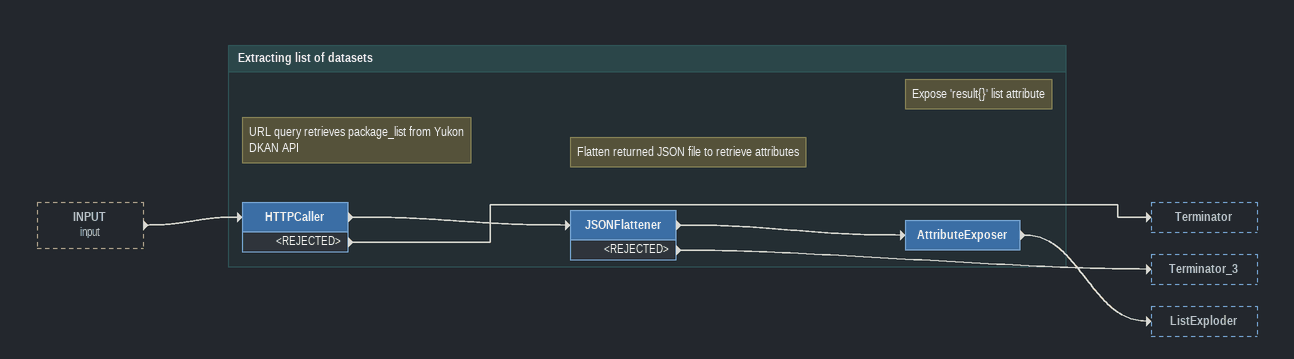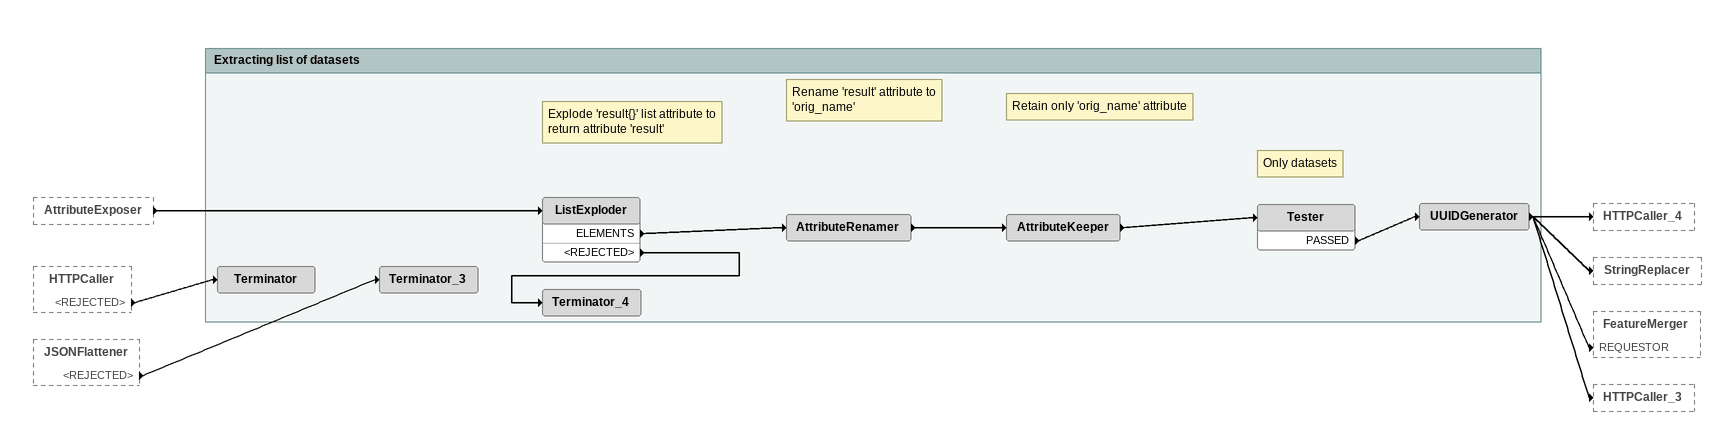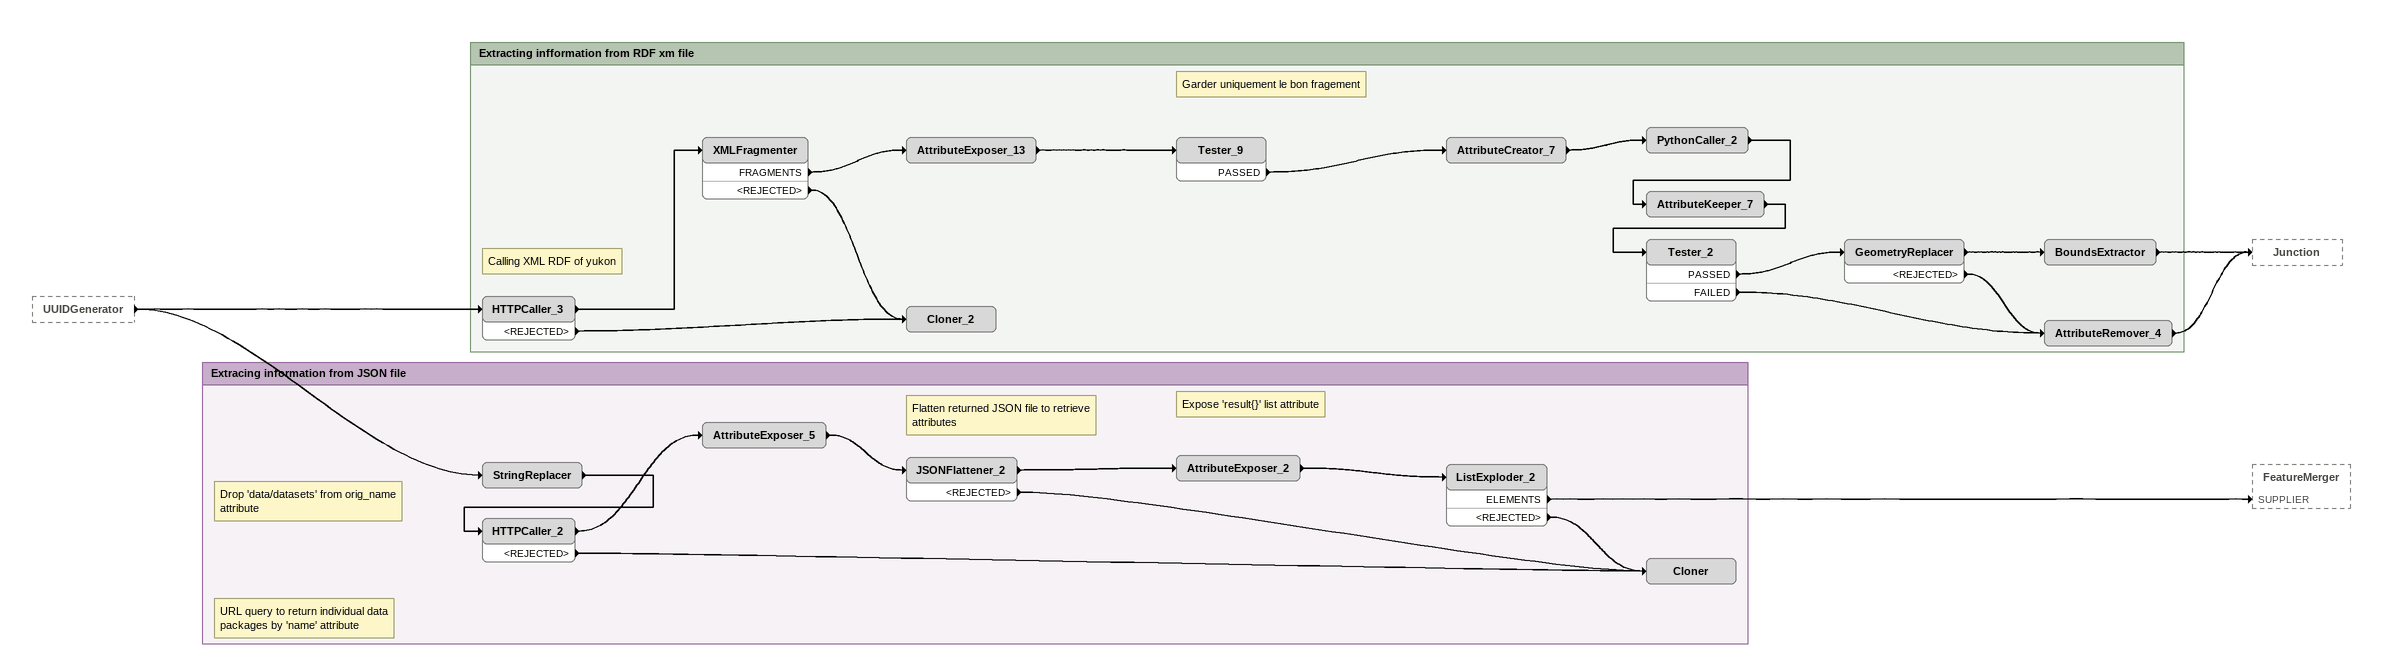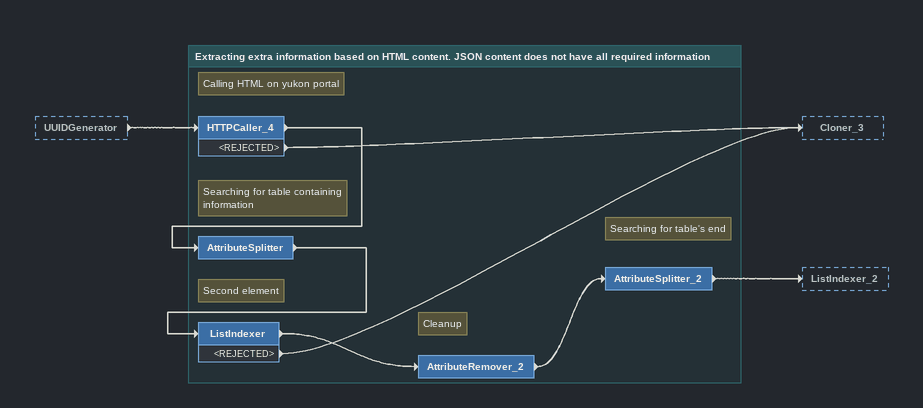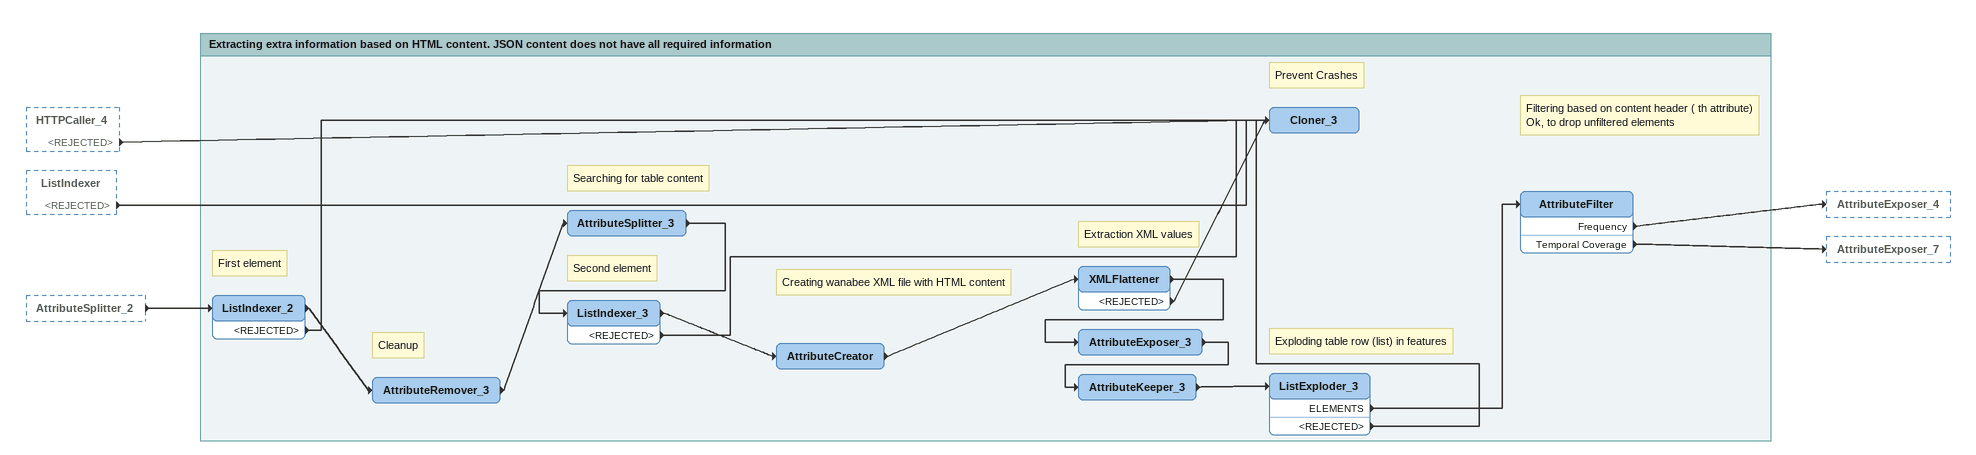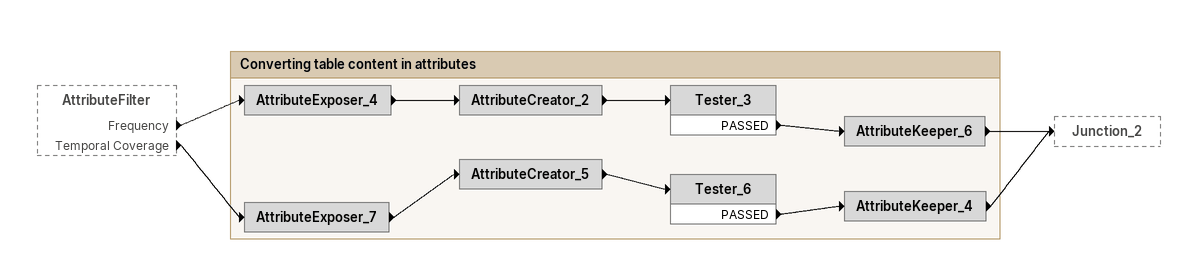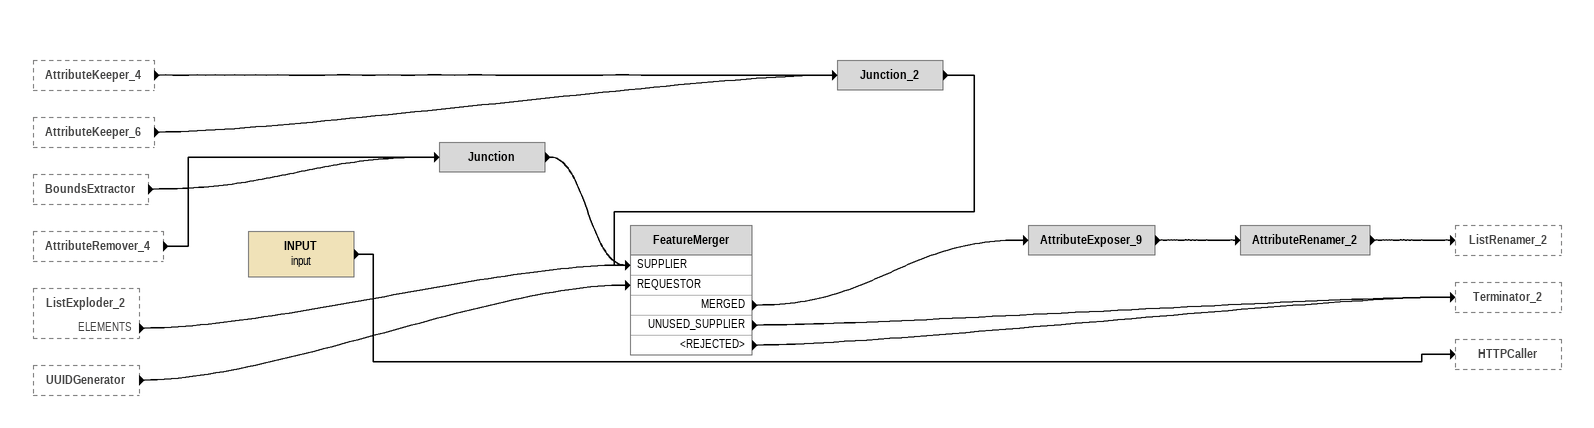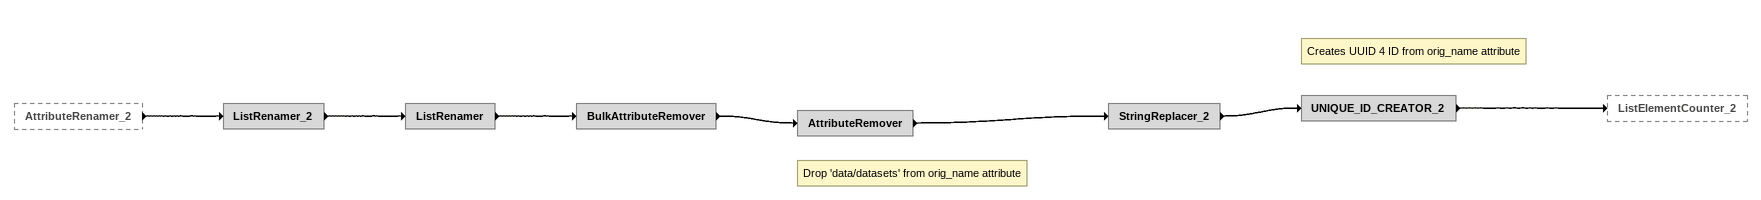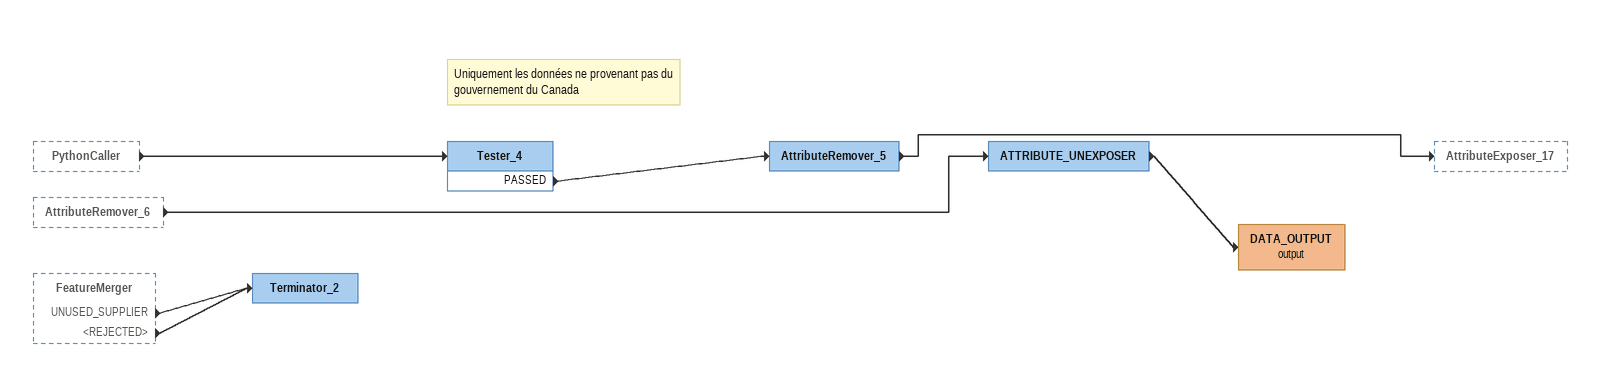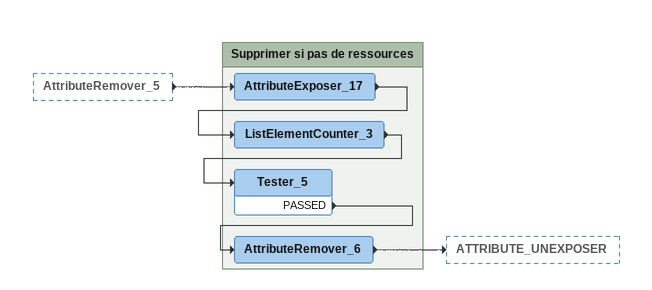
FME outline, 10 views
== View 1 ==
INPUT (input) [outside]
    -> HTTPCaller

Bookmark: Extracting list of datasets
Note: URL query retrieves package_list from Yukon DKAN API
HTTPCaller
    -> JSONFlattener
    <REJECTED> -> Terminator
Note: Flatten returned JSON file to retrieve attributes
JSONFlattener
    -> AttributeExposer
    <REJECTED> -> Terminator_3
Note: Expose 'result{}' list attribute
AttributeExposer
    -> ListExploder

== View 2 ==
AttributeExposer [outside]
    -> ListExploder
HTTPCaller [outside]
    <REJECTED> -> Terminator
JSONFlattener [outside]
    <REJECTED> -> Terminator_3

Bookmark: Extracting list of datasets
Note: Explode 'result{}' list attribute to return attribute 'result'
ListExploder
    ELEMENTS -> AttributeRenamer
    <REJECTED> -> Terminator_4
Note: Rename 'result' attribute to 'orig_name'
AttributeRenamer
    -> AttributeKeeper
Note: Retain only 'orig_name' attribute
AttributeKeeper
    -> Tester
Note: Only datasets
Tester
    PASSED -> UUIDGenerator
UUIDGenerator
    -> HTTPCaller_4
    -> StringReplacer
    -> FeatureMerger [REQUESTOR]
    -> HTTPCaller_3
Terminator_4
Terminator_3
Terminator

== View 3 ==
UUIDGenerator [outside]
    -> StringReplacer
    -> HTTPCaller_3

Bookmark: Extracting infformation from RDF xm file
Note: Calling XML RDF of yukon
HTTPCaller_3
    -> XMLFragmenter
    <REJECTED> -> Cloner_2
XMLFragmenter
    FRAGMENTS -> AttributeExposer_13
    <REJECTED> -> Cloner_2
AttributeExposer_13
    -> Tester_9
Note: Garder uniquement le bon fragement
Tester_9
    PASSED -> AttributeCreator_7
AttributeCreator_7
    -> PythonCaller_2
PythonCaller_2
    -> AttributeKeeper_7
AttributeKeeper_7
    -> Tester_2
Tester_2
    PASSED -> GeometryReplacer
    FAILED -> AttributeRemover_4
GeometryReplacer
    -> BoundsExtractor
    <REJECTED> -> AttributeRemover_4
BoundsExtractor
    -> Junction
AttributeRemover_4
    -> Junction
Cloner_2

Bookmark: Extracing information from JSON file
Note: Drop 'data/datasets' from orig_name attribute
StringReplacer
    -> HTTPCaller_2
Note: URL query to return individual data packages by 'name' attribute
HTTPCaller_2
    -> AttributeExposer_5
    <REJECTED> -> Cloner
AttributeExposer_5
    -> JSONFlattener_2
Note: Flatten returned JSON file to retrieve attributes
JSONFlattener_2
    -> AttributeExposer_2
    <REJECTED> -> Cloner
Note: Expose 'result{}' list attribute
AttributeExposer_2
    -> ListExploder_2
ListExploder_2
    ELEMENTS -> FeatureMerger [SUPPLIER]
    <REJECTED> -> Cloner
Cloner

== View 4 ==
UUIDGenerator [outside]
    -> HTTPCaller_4

Bookmark: Extracting extra information based on HTML content. JSON content does not have all required information
Note: Calling HTML on yukon portal
HTTPCaller_4
    -> AttributeSplitter
    <REJECTED> -> Cloner_3
Note: Searching for table containing information
AttributeSplitter
    -> ListIndexer
Note: Second element
ListIndexer
    -> AttributeRemover_2
    <REJECTED> -> Cloner_3
Note: Cleanup
AttributeRemover_2
    -> AttributeSplitter_2
Note: Searching for table's end
AttributeSplitter_2
    -> ListIndexer_2

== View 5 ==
HTTPCaller_4 [outside]
    <REJECTED> -> Cloner_3
ListIndexer [outside]
    <REJECTED> -> Cloner_3
AttributeSplitter_2 [outside]
    -> ListIndexer_2

Bookmark: Extracting extra information based on HTML content. JSON content does not have all required information
Note: First element
ListIndexer_2
    -> AttributeRemover_3
    <REJECTED> -> Cloner_3
Note: Cleanup
AttributeRemover_3
    -> AttributeSplitter_3
Note: Searching for table content
AttributeSplitter_3
    -> ListIndexer_3
Note: Second element
ListIndexer_3
    -> AttributeCreator
    <REJECTED> -> Cloner_3
Note: Creating wanabee XML file with HTML content
AttributeCreator
    -> XMLFlattener
Note: Extraction XML values
XMLFlattener
    -> AttributeExposer_3
    <REJECTED> -> Cloner_3
AttributeExposer_3
    -> AttributeKeeper_3
AttributeKeeper_3
    -> ListExploder_3
Note: Exploding table row (list) in features
ListExploder_3
    ELEMENTS -> AttributeFilter
    <REJECTED> -> Cloner_3
Note: Prevent Crashes
Cloner_3
Note: Filtering based on content header ( th attribute) / Ok, to drop unfiltered elements
AttributeFilter
    Frequency -> AttributeExposer_4
    Temporal Coverage -> AttributeExposer_7

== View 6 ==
AttributeFilter [outside]
    Frequency -> AttributeExposer_4
    Temporal Coverage -> AttributeExposer_7

Bookmark: Converting table content in attributes
AttributeExposer_4
    -> AttributeCreator_2
AttributeCreator_2
    -> Tester_3
Tester_3
    PASSED -> AttributeKeeper_6
AttributeKeeper_6
    -> Junction_2
AttributeExposer_7
    -> AttributeCreator_5
AttributeCreator_5
    -> Tester_6
Tester_6
    PASSED -> AttributeKeeper_4
AttributeKeeper_4
    -> Junction_2

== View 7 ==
AttributeKeeper_4 [outside]
    -> Junction_2
AttributeKeeper_6 [outside]
    -> Junction_2
BoundsExtractor [outside]
    -> Junction
AttributeRemover_4 [outside]
    -> Junction
ListExploder_2 [outside]
    ELEMENTS -> FeatureMerger [SUPPLIER]
UUIDGenerator [outside]
    -> FeatureMerger [REQUESTOR]
INPUT (input)
    -> HTTPCaller
Junction_2
    -> FeatureMerger [SUPPLIER]
Junction
    -> FeatureMerger [SUPPLIER]
FeatureMerger
    MERGED -> AttributeExposer_9
    UNUSED_SUPPLIER -> Terminator_2
    <REJECTED> -> Terminator_2
AttributeExposer_9
    -> AttributeRenamer_2
AttributeRenamer_2
    -> ListRenamer_2

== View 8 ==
AttributeRenamer_2 [outside]
    -> ListRenamer_2
ListRenamer_2
    -> ListRenamer
ListRenamer
    -> BulkAttributeRemover
BulkAttributeRemover
    -> AttributeRemover
AttributeRemover
    -> StringReplacer_2
Note: Drop 'data/datasets' from orig_name attribute
StringReplacer_2
    -> UNIQUE_ID_CREATOR_2
Note: Creates UUID 4 ID from orig_name attribute
UNIQUE_ID_CREATOR_2
    -> ListElementCounter_2

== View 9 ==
PythonCaller [outside]
    -> Tester_4
AttributeRemover_6 [outside]
    -> ATTRIBUTE_UNEXPOSER
FeatureMerger [outside]
    UNUSED_SUPPLIER -> Terminator_2
    <REJECTED> -> Terminator_2
Note: Uniquement les données ne provenant pas du gouvernement du Canada
Tester_4
    PASSED -> AttributeRemover_5
AttributeRemover_5
    -> AttributeExposer_17
ATTRIBUTE_UNEXPOSER
    -> DATA_OUTPUT (output)
DATA_OUTPUT (output)
Terminator_2

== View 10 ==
AttributeRemover_5 [outside]
    -> AttributeExposer_17

Bookmark: Supprimer si pas de ressources
AttributeExposer_17
    -> ListElementCounter_3
ListElementCounter_3
    -> Tester_5
Tester_5
    PASSED -> AttributeRemover_6
AttributeRemover_6
    -> ATTRIBUTE_UNEXPOSER
